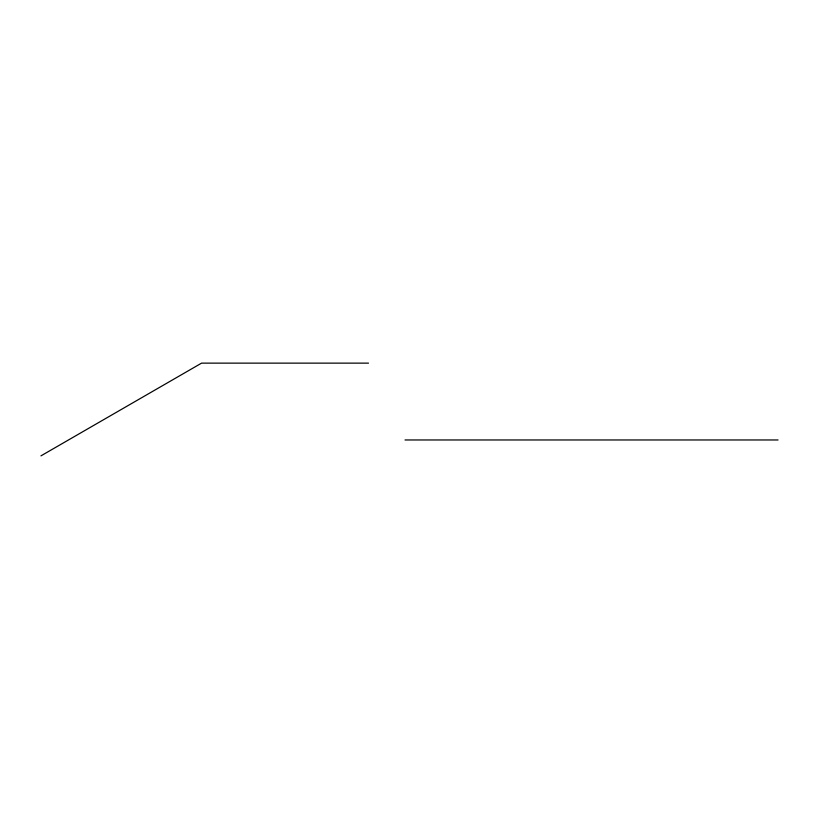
<?xml version="1.0" encoding="UTF-8"?>
<svg xmlns="http://www.w3.org/2000/svg" width="819" height="819" viewBox="0 0 819 819"><rect width="100%" height="100%" fill="white"/><g stroke="black" fill="none" stroke-linecap="round" stroke-linejoin="round"><path stroke-width="1.23" d="M40.95 455.866L201.566 363.134L368.519 363.134M405.016 439.967L778.05 439.967"/></g></svg>
